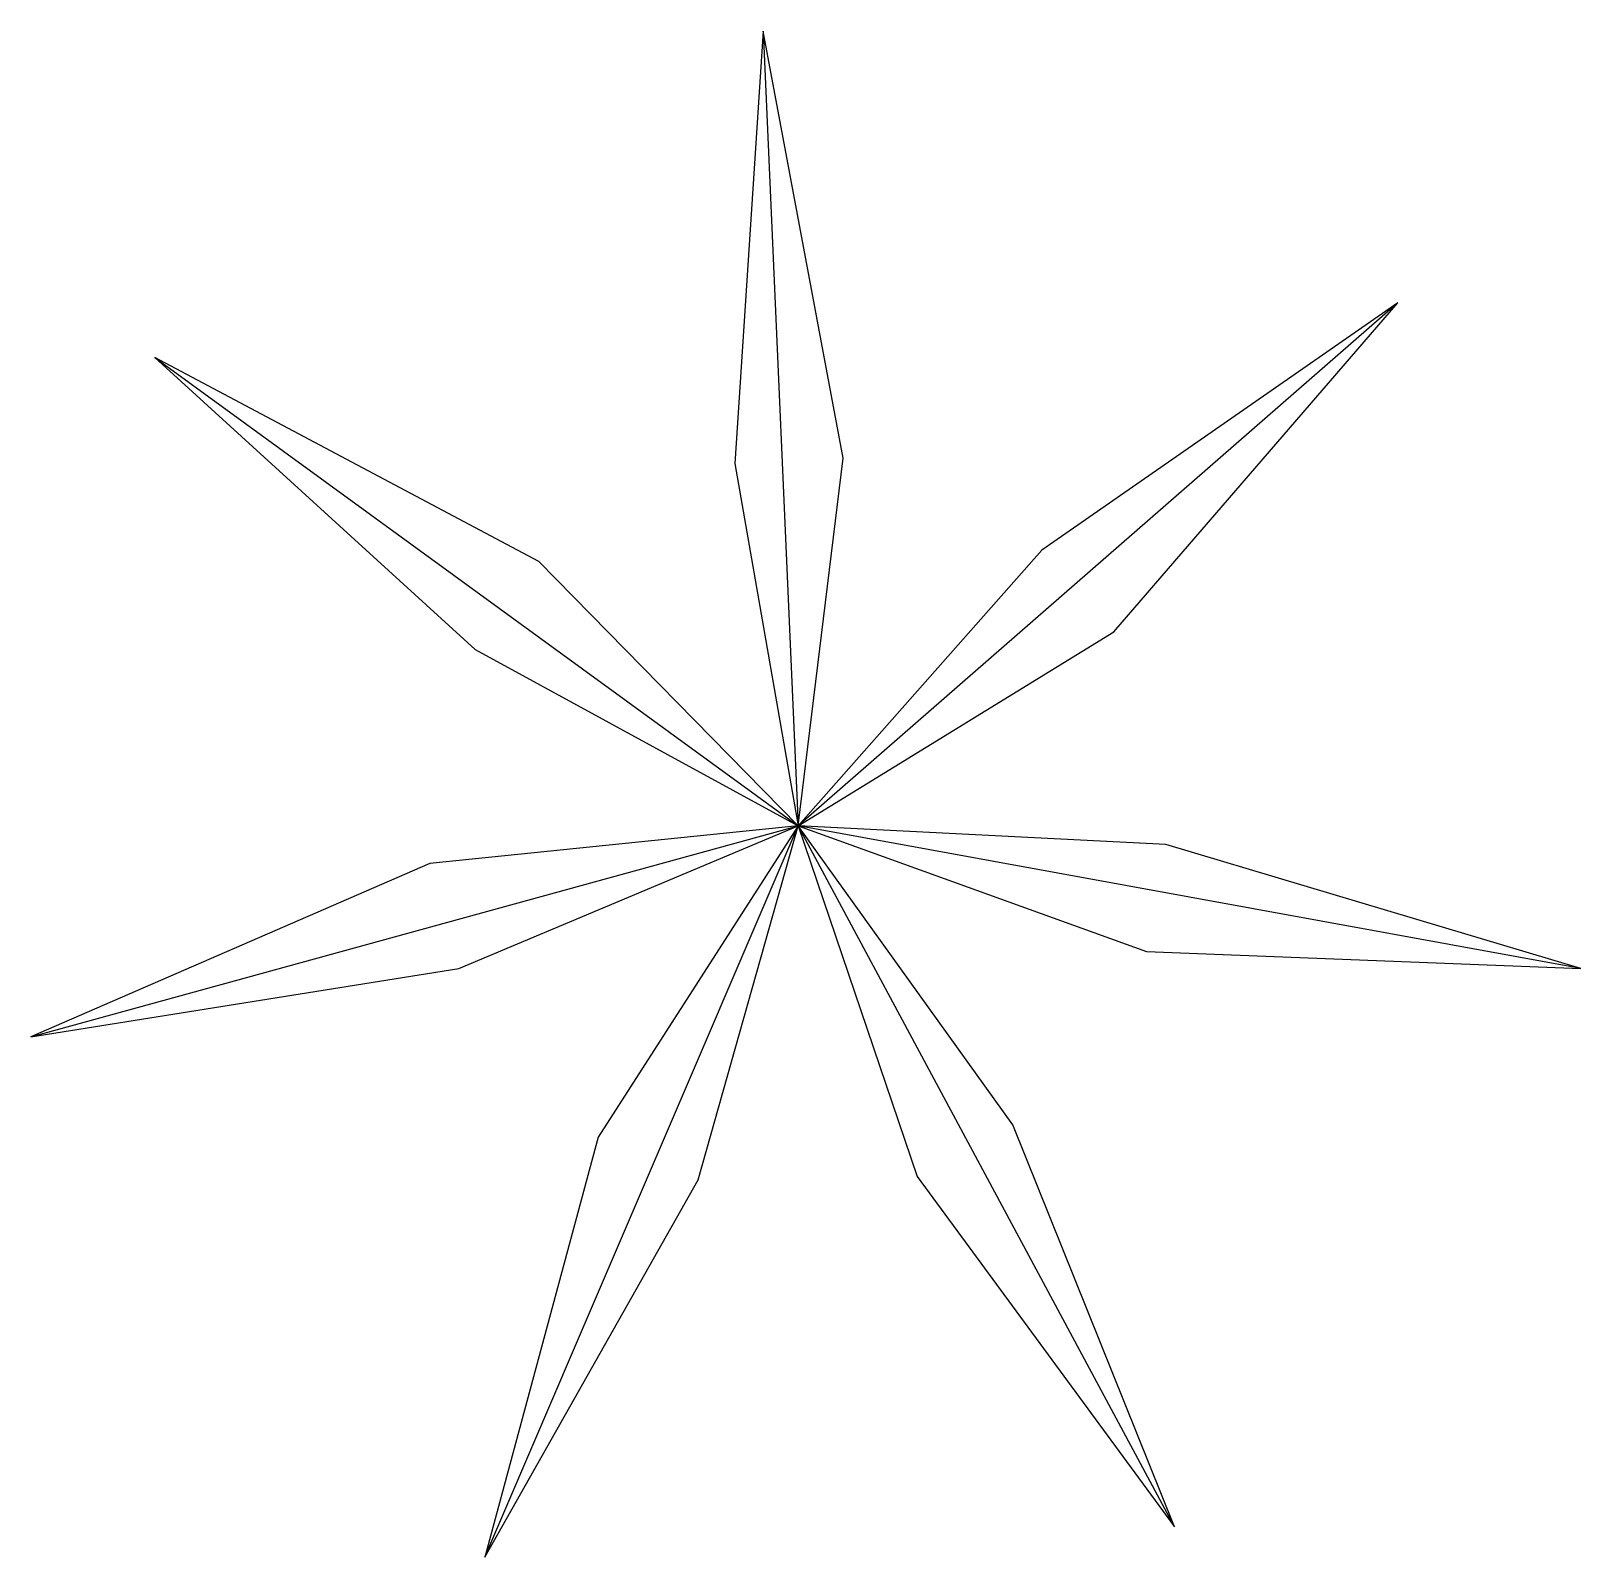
# Model space of a CAD drawing. Extents: x 151.59 to 154.24, y 80.54 to 83.15.
import ezdxf

# ---------------------------------------------------------------- set-up
doc = ezdxf.new("R2010")
doc.units = 0
doc.header["$MEASUREMENT"] = 0
doc.layers.get('0').update_dxf_attribs({"linetype": 'CONTINUOUS'})

msp = doc.modelspace()

# ---------------------------------------------------------------- linework, layer by layer
for p in [(152.8429, 83.1482), (153.9279, 82.6833), (151.8028, 82.5898), (151.5909, 81.4285), (152.3668, 80.5387), (154.2409, 81.545), (153.5462, 80.5906)]:
    msp.add_line(p, (152.9026, 81.7892))
for points in [[(152.9026, 81.7892), (152.9797, 82.4176), (152.8429, 83.1482), (152.794, 82.4089), (152.9026, 81.7892)], [(152.9026, 81.7892), (153.442, 82.1207), (153.9279, 82.6833), (153.3194, 82.2605), (152.9026, 81.7892)], [(152.9026, 81.7892), (152.4594, 82.2412), (151.8028, 82.5898), (152.3503, 82.0906), (152.9026, 81.7892)], [(152.9026, 81.7892), (152.2728, 81.7245), (151.5909, 81.4285), (152.3226, 81.5453), (152.9026, 81.7892)], [(152.9026, 81.7892), (152.5606, 81.2564), (152.3668, 80.5387), (152.7316, 81.1836), (152.9026, 81.7892)], [(152.9026, 81.7892), (153.4981, 81.5742), (154.2409, 81.545), (153.531, 81.7572), (152.9026, 81.7892)], [(152.9026, 81.7892), (153.1059, 81.1896), (153.5462, 80.5906), (153.2694, 81.2779), (152.9026, 81.7892)]]:
    msp.add_lwpolyline(points)

doc.saveas('drawing.dxf')
